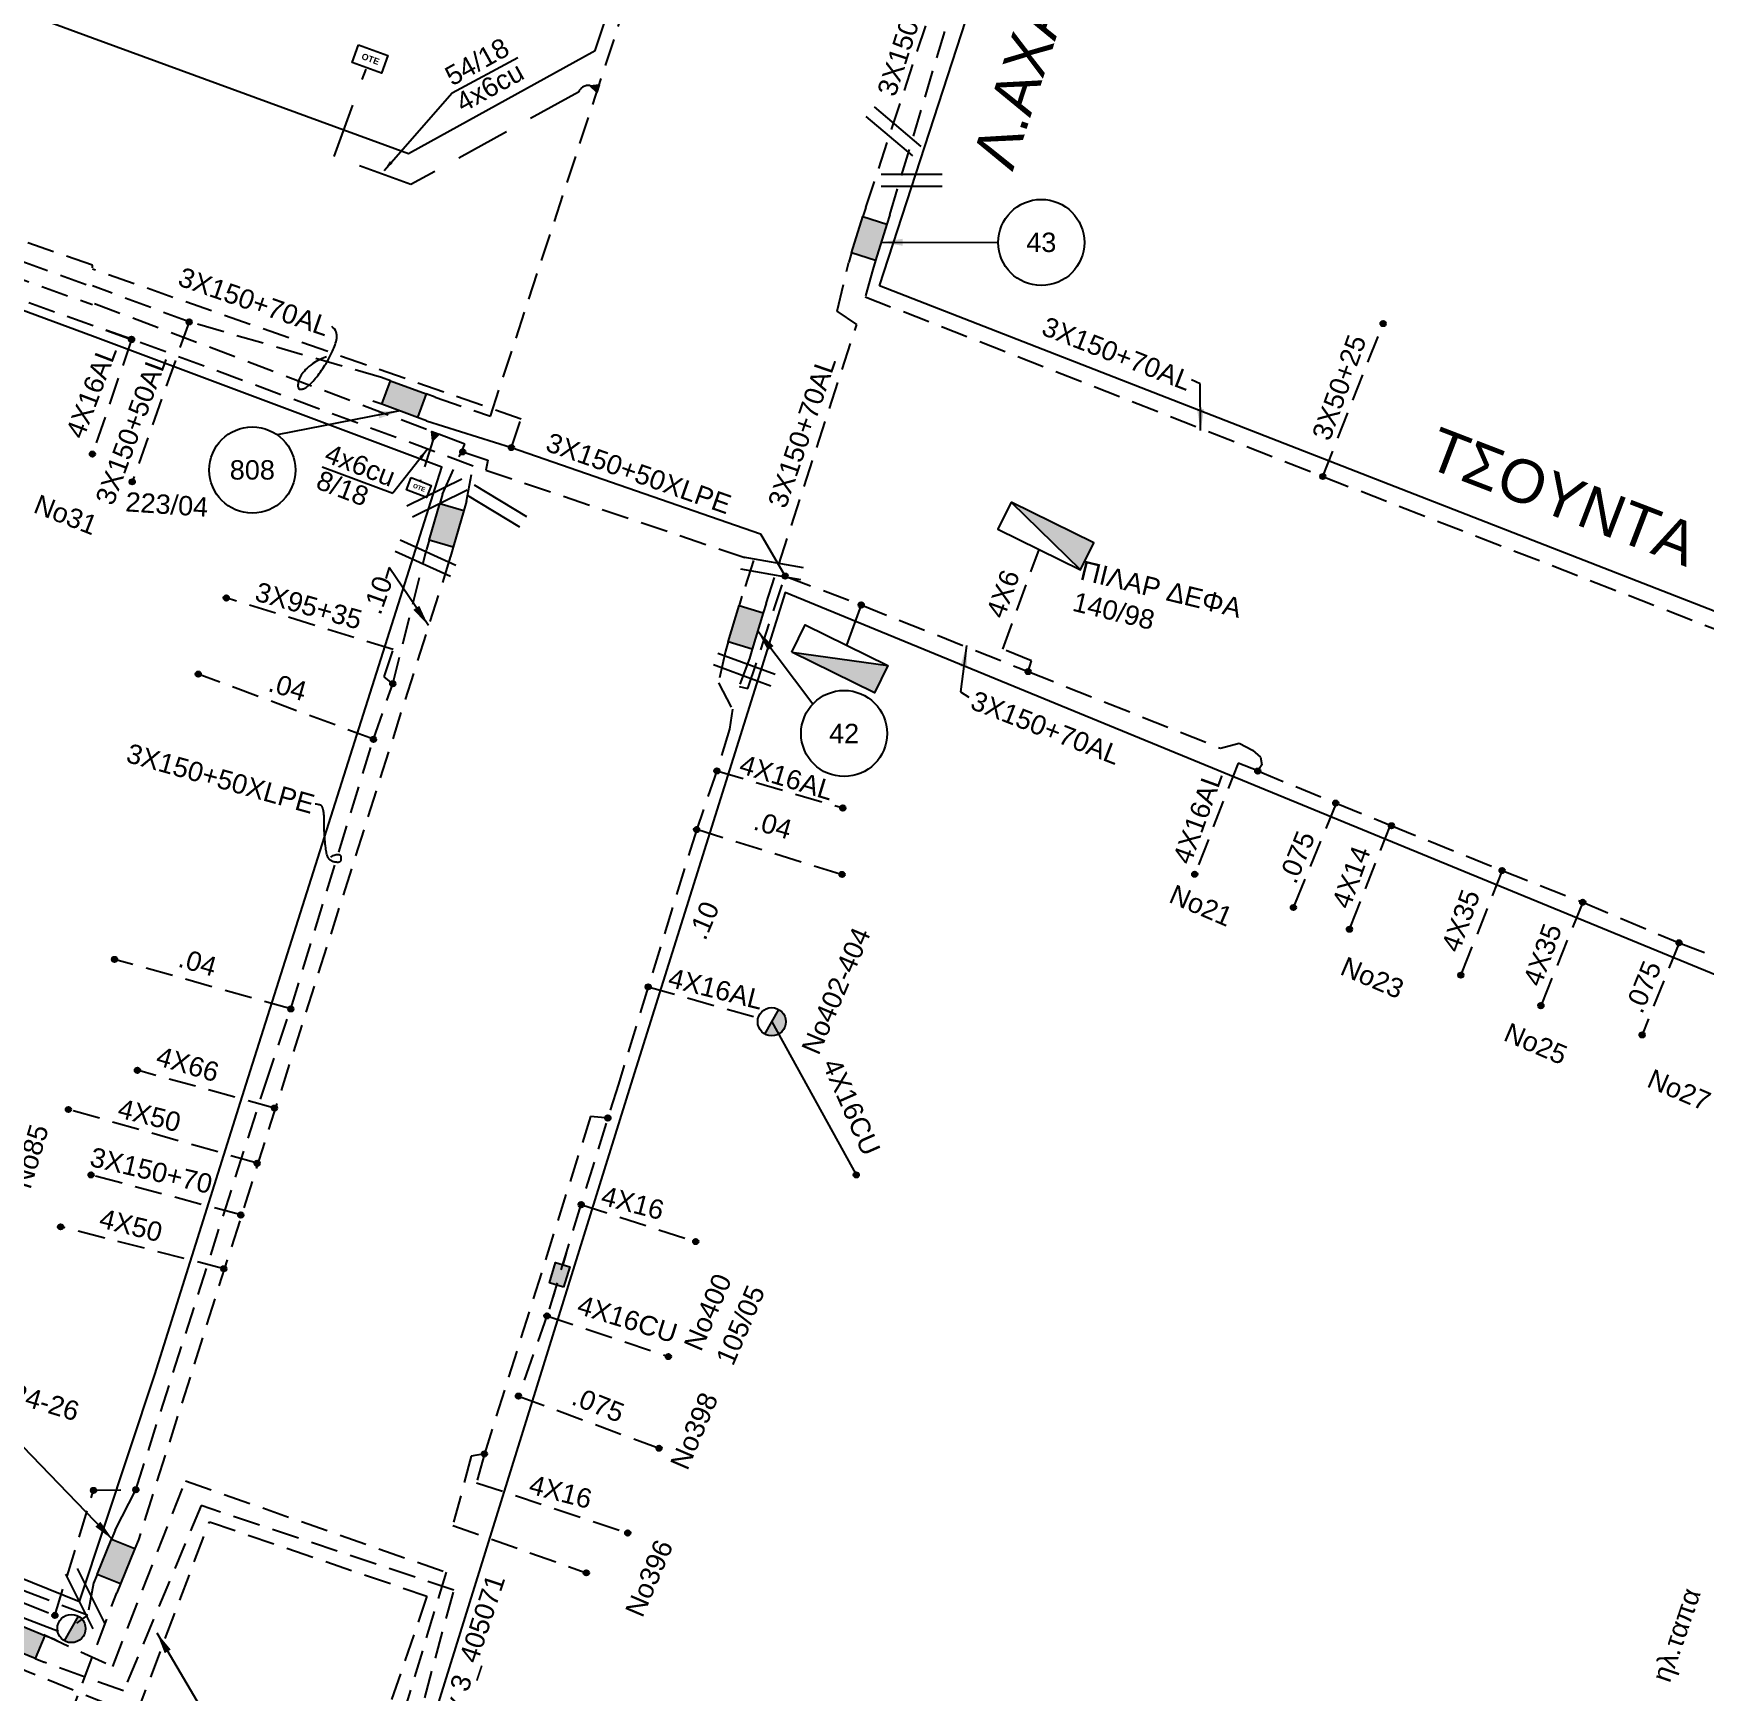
# Model space of a CAD drawing. Header units: millimetres. Extents: x 766 to 1726, y 225 to 629.
# Drawn here: x 1231.7 to 1309.4, y 396.1 to 473.1 of the extents above; entities that cross this region are included whole.
import ezdxf

# ---------------------------------------------------------------- set-up
doc = ezdxf.new("R2010")
doc.units = ezdxf.units.MM
doc.linetypes.add('DASHED', pattern=[19.05, 12.7, -6.35])
for name, color, linetype in [('Link Box 2 Διευθύνσεων', 7, 'Continuous'), ('Link Box 4 Διευθύνσεων', 7, 'Continuous'), ('Pillar OTE', 7, 'Continuous'), ('Άγνωστα', 7, 'Continuous'), ('Γυμνά εναέρια ΧΤ (3Φ)   4x16CU', 7, 'Continuous'), ('Γυμνά εναέρια ΧΤ (3Φ)   4x35AL', 7, 'Continuous'), ('Γυμνά εναέρια ΧΤ και ΦΟΠ (3Φ)   4x50+16AL', 7, 'Continuous'), ('Εναέρια παροχή ΧΤ 4x16', 7, 'SYN_LINE'), ('Επιγραφές - Σχήματα', 7, 'Continuous'), ('Καλώδια ΧΤ   3x150+50AL', 7, 'DASHED'), ('Καλώδια ΧΤ   3x150+70AL', 7, 'DASHED'), ('Καλώδια ΧΤ   3x150AL+50XLPE', 7, 'DASHED'), ('Καλώδια ΧΤ   3x95+35 CU', 7, 'DASHED'), ('Καλώδια ΧΤ   4x16AL', 7, 'DASHED'), ('Στύλος ΦΜ', 7, 'Continuous'), ('Στύλος ΦΜ @ 1', 7, 'Continuous'), ('Συνδέσεις', 7, 'Continuous'), ('Τομή', 7, 'Continuous'), ('Υποσταθμοί', 7, 'Continuous'), ('Υπόβαθρο ΔΕΗ', 7, 'Continuous'), ('Υπόγεια Καλώδια Δικτύου ΧΤ   .04', 7, 'DASHED'), ('Υπόγεια Καλώδια Δικτύου ΧΤ   .10', 7, 'DASHED'), ('Υπόγεια Καλώδια Δικτύου ΧΤ   .15', 7, 'DASHED'), ('Υπόγεια καλώδια Δικτύου ΧΤ και Παρ. ΧΤ - 3X150+70 AL', 7, 'DASHED'), ('Υπόγεια καλώδια Δικτύου ΧΤ και Παρ. ΧΤ 3X50AL +25CU  XLPE', 7, 'DASHED'), ('Υπόγεια καλώδια Παροχών ΧΤ   .075', 7, 'DASHED'), ('Υπόγεια καλώδια Παροχών ΧΤ   4x16AL', 7, 'DASHED'), ('Υπόγεια καλώδια Παροχών ΧΤ   4x16CU', 7, 'DASHED'), ('Υπόγεια καλώδια Παροχών ΧΤ   4x50AL', 7, 'DASHED'), ('Υπόγεια καλώδια Παροχών ΧΤ   4x6', 7, 'DASHED')]:
    doc.layers.add(name, color=color, linetype=linetype)
doc.styles.get("Standard").update_dxf_attribs({"font": 'arial.ttf'})
doc.linetypes.add('SYN_LINE', pattern='A,0.5,-0.0001,["/\\/\\/\\/",Standard,S=0.1,R=0,X=0,Y=-0.05],-0.25', length=0.7501)
doc.dimstyles.new('ISO-25', dxfattribs={"dimtxt": 2.5, "dimasz": 2.5, "dimexe": 1.25, "dimexo": 0.625, "dimtad": 1, "dimtxsty": 'Standard', "dimcen": 2.5, "dimadec": 0, "dimazin": 0, "dimtfac": 1, "dimtmove": 0, "dimatfit": 3, "dimfxl": 1, "dimarcsym": 0})

# ---------------------------------------------------------------- blocks, each defined once
blk = doc.blocks.new('_ΣΥΝΔΕΣΗ')
at = {"layer": 'Συνδέσεις', "linetype": 'SYN_LINE', "ltscale": 40}
blk.add_hatch(color=256, dxfattribs=at).paths.add_polyline_path([(0.5, -0.01, 1), (-0.5, -0.01, 1)])
at = {"layer": 'Συνδέσεις'}
blk.add_circle((0, -0.01), 0.5, dxfattribs=at)
blk = doc.blocks.new('LINK BOX 4 ΑΝΑΧΩΡΗΣΕΩΝ')
at = {"layer": 'Link Box 4 Διευθύνσεων', "ltscale": 40}
blk.add_hatch(color=256, dxfattribs=at).paths.add_polyline_path([(-3.54, 0), (-3.54, -4.67), (3.54, -4.67), (3.54, 0)])
for p, q in [((-3.54, 0), (-5.33, 0)), ((5.33, 0), (3.54, 0)), ((-3.54, -4.67), (-5.33, -4.67)), ((5.33, -4.67), (3.54, -4.67))]:
    blk.add_line(p, q, dxfattribs=at)
blk.add_lwpolyline([(-3.54, -4.67), (-3.54, 0), (3.54, 0), (3.54, -4.67)], close=True, dxfattribs=at)
blk = doc.blocks.new('ΥΠΑΡΧΩΝ ΤΣΙΜΕΝΤΕΝΙΟΣ ΣΤΥΛΟΣ')
at = {"layer": 'Στύλος ΦΜ'}
blk.add_hatch(color=256, dxfattribs=at).paths.add_polyline_path([(-1.29, -2.28, 0.574793), (2.62, 0, 0.268822), (1.3, 2.27)])
blk.add_line((-1.29, -2.28), (1.3, 2.27), dxfattribs=at)
blk.add_circle((0, 0), 2.62, dxfattribs=at)
at = {"layer": 'Στύλος ΦΜ', "flags": 4}
for tag, p in [('ΑΡΙΘΜΟΣ', (-4.68, 8.05)), ('ΤΥΠΟΣ', (-4.91, 3.03))]:
    blk.add_attdef(tag, p, '', height=4, dxfattribs=at)
blk = doc.blocks.new('ΤΟΜΗ')
at = {"layer": 'Τομή', "ltscale": 40}
for p, q in [((-5.68, 0), (5.68, 0)), ((5.68, -2.33), (-5.68, -2.33))]:
    blk.add_line(p, q, dxfattribs=at)
blk = doc.blocks.new('υποσταθμος σε κλειστο χωρο')
at = {"layer": 'Υποσταθμοί', "ltscale": 40}
blk.add_hatch(color=256, dxfattribs=at).paths.add_polyline_path([(-9.52, -3.13), (9.52, -3.13), (9.52, 3.13)])
blk.add_lwpolyline([(-9.52, -3.13), (-9.52, 3.13), (9.52, 3.13), (9.52, -3.13)], close=True, dxfattribs=at)
blk.add_lwpolyline([(-9.52, -3.13), (9.52, 3.13)], dxfattribs=at)
blk = doc.blocks.new('ΥΠΑΡΧΩΝ ΥΠΟΣΤΑΘΜΟΣ ΣΕ ΚΛΕΙΣΤΟ ΧΩΡΟ')
at = {"layer": 'Υποσταθμοί'}
blk.add_blockref('υποσταθμος σε κλειστο χωρο', (0, 0), dxfattribs=at)
at = {"layer": 'Υποσταθμοί', "linetype": 'SYN_LINE', "ltscale": 40, "flags": 1}
for tag, p in [('ΜΕΤΑΣΧΗΜΑΤΙΣΜΟΣ', (10.66, 2.24)), ('ΙΣΧΥΣ', (10.64, -0.87)), ('ΑΡΙΘΜΟΣ', (10.77, -3.89))]:
    blk.add_attdef(tag, p, '', height=2, dxfattribs=at)
blk = doc.blocks.new('LINK BOX 4 ΑΝΑΧΩΡΗΣΕΩΝ_')
at = {"layer": 'Link Box 4 Διευθύνσεων', "ltscale": 40}
blk.add_hatch(color=256, dxfattribs=at).paths.add_polyline_path([(-3.54, 0), (-3.54, -4.67), (3.54, -4.67), (3.54, 0)])
for p, q in [((-3.54, 0), (-5.33, 0)), ((5.33, 0), (3.54, 0)), ((-3.54, -4.67), (-5.33, -4.67)), ((5.33, -4.67), (3.54, -4.67))]:
    blk.add_line(p, q, dxfattribs=at)
blk.add_lwpolyline([(-3.54, -4.67), (-3.54, 0), (3.54, 0), (3.54, -4.67)], close=True, dxfattribs=at)
blk = doc.blocks.new('LINK BOX 2 ΑΝΑΧΩΡΗΣΕΩΝ')
at = {"layer": 'Link Box 2 Διευθύνσεων', "ltscale": 40}
blk.add_hatch(color=256, dxfattribs=at).paths.add_polyline_path([(-2.02, 1.29), (-2.02, -1.45), (1.89, -1.45), (1.89, 1.29)])
for p, q in [((-2.02, -0.08), (-4.26, -0.08)), ((4.12, -0.08), (1.89, -0.08))]:
    blk.add_line(p, q, dxfattribs=at)
blk.add_lwpolyline([(-2.02, -1.45), (-2.02, 1.29), (1.89, 1.29), (1.89, -1.45)], close=True, dxfattribs=at)
blk = doc.blocks.new('PILLAR ΟΤΕ')
at = {"layer": 'Pillar OTE', "ltscale": 40}
blk.add_lwpolyline([(-3.31, 2.02), (3.39, 2.02), (3.39, -1.99), (-3.31, -1.99)], close=True, dxfattribs=at)
at = {"layer": 'Pillar OTE', "insert": (-1.81, 0.71), "char_height": 1.3575, "width": 109.961, "attachment_point": 1}
blk.add_mtext('{\\fArial|b1|i0|c161|p34;OTE}', dxfattribs=at)

msp = doc.modelspace()

# ---------------------------------------------------------------- hatches: boundary and pattern name
at = {"layer": 'Pillar OTE', "ltscale": 40}
h = msp.add_hatch(color=256, dxfattribs=at)
h.dxf.hatch_style = 1
h.paths.add_polyline_path([(1258.011, 470.742), (1257.594, 470.7), (1257.897, 470.404)])
h = msp.add_hatch(color=256, dxfattribs=at)
h.dxf.hatch_style = 1
h.paths.add_polyline_path([(1250.233, 454.628), (1250.27, 454.211), (1250.569, 454.51)])

# ---------------------------------------------------------------- linework, layer by layer
for points in [[(1257.897, 470.404), (1257.594, 470.7), (1258.011, 470.742), (1257.897, 470.404)], [(1250.569, 454.51), (1250.27, 454.211), (1250.233, 454.628), (1250.569, 454.51)]]:
    msp.add_lwpolyline(points, dxfattribs=at)
at = {"layer": 'Άγνωστα', "color": 5, "linetype": 'DASHED', "ltscale": 0.1}
msp.add_lwpolyline([(1251.663, 453.69), (1252.839, 453.299), (1252.736, 452.842), (1265.183, 448.643), (1264.641, 446.979)], dxfattribs=at)
at = {"layer": 'Άγνωστα'}
msp.add_lwpolyline([(1270.183, 446.578), (1269.499, 444.703)], dxfattribs=at)
at = {"layer": 'Άγνωστα', "color": 2, "linetype": 'DASHED', "ltscale": 0.1}
msp.add_lwpolyline([(1294.761, 436.349), (1292.873, 431.516)], dxfattribs=at)
at = {"layer": 'Άγνωστα', "color": 27, "linetype": 'DASHED', "ltscale": 0.1}
msp.add_lwpolyline([(1242.918, 423.206), (1236.545, 424.96)], dxfattribs=at)
at = {"layer": 'Άγνωστα', "color": 85}
msp.add_lwpolyline([(1235.512, 403.592), (1236.475, 405.475)], dxfattribs=at)
at = {"layer": 'Γυμνά εναέρια ΧΤ (3Φ)   4x16CU', "color": 5, "linetype": 'DASHED', "ltscale": 0.1}
msp.add_lwpolyline([(1255.58, 413.549), (1261.224, 411.661)], dxfattribs=at)
at = {"layer": 'Γυμνά εναέρια ΧΤ (3Φ)   4x35AL', "color": 2, "linetype": 'DASHED', "ltscale": 0.1}
for points in [[(1299.966, 434.241), (1298.05, 429.381)], [(1303.713, 432.766), (1301.77, 427.964)]]:
    msp.add_lwpolyline(points, dxfattribs=at)
at = {"layer": 'Γυμνά εναέρια ΧΤ και ΦΟΠ (3Φ)   4x50+16AL', "color": 173, "ltscale": 140}
msp.add_lwpolyline([(1180.567, 421.359), (1193.335, 415.605), (1212.464, 406.73), (1232.872, 398.899)], dxfattribs=at)
at = {"layer": 'Επιγραφές - Σχήματα'}
for points in [[(1245.337, 458.107), (1245.14, 458.029), (1244.97, 457.951), (1244.825, 457.873), (1244.702, 457.797), (1244.598, 457.723), (1244.509, 457.65), (1244.432, 457.578), (1244.365, 457.508), (1244.305, 457.441), (1244.251, 457.375), (1244.203, 457.311), (1244.161, 457.249), (1244.125, 457.188), (1244.093, 457.129), (1244.067, 457.072), (1244.046, 457.015), (1244.029, 456.96), (1244.017, 456.907), (1244.01, 456.856), (1244.006, 456.808), (1244.006, 456.764), (1244.009, 456.725), (1244.016, 456.69), (1244.026, 456.661), (1244.039, 456.637), (1244.055, 456.62), (1244.073, 456.608), (1244.093, 456.6), (1244.116, 456.596), (1244.141, 456.596), (1244.168, 456.598), (1244.197, 456.603), (1244.227, 456.61), (1244.259, 456.62), (1244.294, 456.633), (1244.33, 456.649), (1244.369, 456.67), (1244.41, 456.696), (1244.453, 456.727), (1244.5, 456.765), (1244.549, 456.809), (1244.6, 456.859), (1244.654, 456.915), (1244.709, 456.976), (1244.766, 457.042), (1244.823, 457.11), (1244.881, 457.182), (1244.939, 457.255), (1244.997, 457.331), (1245.054, 457.407), (1245.109, 457.484), (1245.163, 457.56), (1245.215, 457.636), (1245.264, 457.711), (1245.311, 457.783), (1245.353, 457.854), (1245.393, 457.922), (1245.429, 457.988), (1245.462, 458.052), (1245.493, 458.115), (1245.523, 458.178), (1245.553, 458.242), (1245.582, 458.306), (1245.612, 458.373), (1245.643, 458.441), (1245.674, 458.512), (1245.704, 458.585), (1245.732, 458.659), (1245.758, 458.734), (1245.78, 458.81), (1245.797, 458.887), (1245.809, 458.964), (1245.814, 459.04), (1245.811, 459.116), (1245.8, 459.191), (1245.779, 459.263), (1245.747, 459.332), (1245.704, 459.397), (1245.648, 459.457), (1245.578, 459.513)], [(1245.535, 434.865), (1245.59, 434.905), (1245.644, 434.936), (1245.695, 434.959), (1245.744, 434.975), (1245.789, 434.984), (1245.831, 434.989), (1245.868, 434.988), (1245.899, 434.985), (1245.925, 434.978), (1245.946, 434.97), (1245.962, 434.959), (1245.975, 434.947), (1245.984, 434.933), (1245.99, 434.919), (1245.995, 434.904), (1245.998, 434.888), (1246, 434.872), (1246.002, 434.856), (1246.003, 434.84), (1246.004, 434.824), (1246.004, 434.808), (1246.003, 434.791), (1246.002, 434.774), (1246.001, 434.758), (1245.999, 434.741), (1245.996, 434.724), (1245.993, 434.708), (1245.989, 434.692), (1245.983, 434.677), (1245.976, 434.664), (1245.968, 434.652), (1245.957, 434.642), (1245.945, 434.634), (1245.93, 434.627), (1245.914, 434.623), (1245.895, 434.62), (1245.875, 434.618), (1245.853, 434.618), (1245.828, 434.619), (1245.802, 434.621), (1245.774, 434.625), (1245.744, 434.629), (1245.714, 434.635), (1245.682, 434.642), (1245.651, 434.651), (1245.62, 434.662), (1245.589, 434.674), (1245.56, 434.69), (1245.532, 434.707), (1245.505, 434.727), (1245.48, 434.75), (1245.457, 434.775), (1245.435, 434.804), (1245.415, 434.835), (1245.396, 434.869), (1245.38, 434.906), (1245.365, 434.946), (1245.351, 434.99), (1245.339, 435.039), (1245.328, 435.094), (1245.318, 435.154), (1245.308, 435.221), (1245.298, 435.296), (1245.288, 435.379), (1245.279, 435.471), (1245.269, 435.57), (1245.259, 435.674), (1245.25, 435.781), (1245.242, 435.89), (1245.235, 435.997), (1245.229, 436.102), (1245.225, 436.203), (1245.222, 436.297), (1245.221, 436.385), (1245.221, 436.467), (1245.222, 436.543), (1245.222, 436.614), (1245.223, 436.679), (1245.222, 436.74), (1245.22, 436.797), (1245.217, 436.849), (1245.212, 436.898), (1245.205, 436.942), (1245.198, 436.983), (1245.191, 437.021), (1245.182, 437.055), (1245.174, 437.086), (1245.167, 437.113), (1245.159, 437.138), (1245.152, 437.16), (1245.145, 437.179), (1245.137, 437.197), (1245.129, 437.212), (1245.12, 437.226), (1245.11, 437.239), (1245.098, 437.25), (1245.085, 437.261), (1245.068, 437.271), (1245.046, 437.281), (1245.017, 437.29), (1244.98, 437.299), (1244.933, 437.309), (1244.875, 437.318), (1244.804, 437.328)]]:
    msp.add_lwpolyline(points, dxfattribs=at)
for centre in [(1278.553, 463.416), (1241.887, 452.845), (1269.39, 440.606)]:
    msp.add_circle(centre, 2, dxfattribs=at)
at = {"layer": 'Καλώδια ΧΤ   3x150+50AL', "color": 6, "ltscale": 0.1}
msp.add_lwpolyline([(1238.951, 459.727), (1236.305, 452.299)], dxfattribs=at)
at = {"layer": 'Καλώδια ΧΤ   3x150+50AL', "color": 85, "ltscale": 0.1}
msp.add_lwpolyline([(1172.929, 412.438), (1178.175, 410.308), (1182.423, 421.043), (1192.4, 416.756), (1192.907, 417.162), (1194.405, 416.68), (1194.587, 415.719), (1212.051, 408.509), (1213.533, 407.285), (1232.712, 399.636), (1234.508, 405.446), (1236.475, 405.475), (1242.492, 424.322), (1243.677, 427.813), (1247.516, 440.336), (1248.414, 442.919), (1249.981, 449.159)], dxfattribs=at)
at = {"layer": 'Καλώδια ΧΤ   3x150+70AL', "color": 5, "ltscale": 0.1}
for points in [[(1271.512, 464.699), (1277.211, 483.714), (1278.074, 484.541), (1280.788, 493.072), (1284.022, 503.019), (1284.28, 503.713), (1287.403, 513.614), (1288.796, 517.992), (1289.907, 521.371), (1290.201, 522.211), (1292.273, 528.898), (1295.217, 537.831), (1297.008, 543.304), (1311.703, 540.335), (1336.968, 535.091), (1350.273, 532.307), (1351.543, 538.85), (1352.363, 538.841), (1353.061, 539.083), (1353.722, 539.362), (1354.393, 539.297), (1358.931, 538.499), (1363.12, 537.72), (1363.874, 541.675)], [(1250.72, 451.719), (1251.767, 454.046), (1234.453, 460.607)]]:
    msp.add_lwpolyline(points, dxfattribs=at)
at = {"layer": 'Καλώδια ΧΤ   3x150+70AL', "color": 5, "linetype": 'DASHED', "ltscale": 0.1}
msp.add_lwpolyline([(1201.559, 484.686), (1197.285, 472.685), (1197.248, 471.694), (1196.729, 471.558), (1195.998, 469.86), (1195.186, 467.01), (1204.216, 463.594), (1204.216, 463.594), (1207, 470.382), (1234.453, 460.528)], dxfattribs=at)
at = {"layer": 'Καλώδια ΧΤ   3x150+70AL', "color": 6, "ltscale": 0.1}
for points in [[(1197.808, 470.738), (1197.052, 470.942), (1195.84, 467.313), (1203.187, 464.637), (1204.335, 468.043), (1205.118, 468.425), (1205.29, 468.959), (1205.137, 469.532), (1206.093, 471.594), (1234.453, 461.364)], [(1247.885, 457.147), (1238.951, 459.727), (1234.453, 461.4)]]:
    msp.add_lwpolyline(points, dxfattribs=at)
at = {"layer": 'Καλώδια ΧΤ   3x150+70AL', "color": 1, "ltscale": 0.1}
for points in [[(1265.759, 446.642), (1269.976, 459.612), (1269.061, 460.222), (1269.606, 462.502)], [(1270.72, 462.155), (1270.369, 460.898), (1291.637, 452.547), (1316.407, 442.916), (1324.985, 439.568), (1331.415, 437.112), (1336.214, 435.342), (1340.676, 433.518), (1351.734, 429.405), (1354.785, 432.306), (1351.136, 456.183), (1345.276, 455.311)], [(1221.805, 355.538), (1220.504, 355.723), (1220.878, 357.587), (1221.55, 360.024), (1225.858, 373.056), (1229.047, 382.704), (1232.061, 392.001), (1232.658, 392.921), (1235.584, 400.685)]]:
    msp.add_lwpolyline(points, dxfattribs=at)
at = {"layer": 'Καλώδια ΧΤ   3x150+70AL', "color": 2, "ltscale": 0.1}
for points in [[(1264.989, 444.091), (1264.504, 442.781), (1264.912, 442.69), (1266.646, 447.92), (1270.183, 446.578), (1277.941, 443.484), (1286.884, 439.923), (1287.749, 440.153), (1288.371, 439.834), (1288.736, 439.501), (1288.796, 439.152), (1288.614, 438.864)], [(1229.748, 398.468), (1229.09, 398.529), (1228.857, 398.08), (1236.491, 394.991), (1239.889, 403.984), (1250.003, 400.529), (1247.432, 393.016), (1267.65, 385.203), (1285.571, 378.09), (1286.687, 376.949), (1304.612, 370.221), (1295.797, 348.412), (1299.411, 347.005)]]:
    msp.add_lwpolyline(points, dxfattribs=at)
at = {"layer": 'Καλώδια ΧΤ   3x150+70AL', "color": 27, "ltscale": 0.1}
msp.add_lwpolyline([(1241.351, 418.239), (1234.392, 420.1)], dxfattribs=at)
at = {"layer": 'Καλώδια ΧΤ   3x150+70AL', "color": 30, "ltscale": 0.1}
msp.add_lwpolyline([(1302.994, 362.807), (1303.003, 362.829), (1306.016, 370.764), (1287.581, 377.815), (1286.73, 378.932), (1271.21, 385.116), (1256.052, 391.124), (1249.407, 393.973), (1251.253, 400.806), (1239.503, 404.741), (1235.905, 396.124), (1232.214, 397.459)], dxfattribs=at)
at = {"layer": 'Καλώδια ΧΤ   3x150AL+50XLPE', "color": 85, "linetype": 'DASHED', "ltscale": 0.1}
msp.add_lwpolyline([(1270.398, 465.046), (1276.761, 484.3), (1277.421, 484.771), (1285.958, 511.218), (1289.532, 522.211), (1295.487, 540.145)], dxfattribs=at)
at = {"layer": 'Καλώδια ΧΤ   3x150AL+50XLPE', "color": 2, "linetype": 'DASHED', "ltscale": 0.1}
for points in [[(1234.453, 462.245), (1234.453, 462.359), (1205.671, 472.354), (1204.529, 469.474), (1199.467, 471.328)], [(1253.928, 453.891), (1254.379, 455.207), (1234.453, 462.176)]]:
    msp.add_lwpolyline(points, dxfattribs=at)
at = {"layer": 'Καλώδια ΧΤ   3x150AL+50XLPE', "color": 2}
msp.add_lwpolyline([(1249.987, 455.136), (1253.928, 453.891), (1265.503, 449.883), (1266.648, 447.919)], dxfattribs=at)
at = {"layer": 'Καλώδια ΧΤ   3x150AL+50XLPE', "color": 173, "ltscale": 0.1}
for points in [[(1232.193, 398.748), (1235.398, 397.26), (1238.774, 405.887), (1250.893, 401.638), (1248.448, 393.57), (1286.347, 378.42), (1286.804, 377.582), (1305.224, 370.48), (1296.502, 348.74), (1299.639, 347.572)], [(1232.656, 398.54), (1232.868, 398.441)]]:
    msp.add_lwpolyline(points, dxfattribs=at)
at = {"layer": 'Καλώδια ΧΤ   3x95+35 CU', "color": 85, "linetype": 'DASHED', "ltscale": 0.1}
msp.add_lwpolyline([(1248.414, 442.919), (1248.007, 443.245), (1248.426, 444.5), (1240.676, 446.903)], dxfattribs=at)
at = {"layer": 'Καλώδια ΧΤ   4x16AL', "color": 5, "linetype": 'DASHED', "ltscale": 0.1}
for points in [[(1258.461, 422.73), (1257.607, 422.82), (1252.67, 407.141), (1252.302, 405.801), (1259.332, 403.467)], [(1257.157, 418.724), (1262.493, 417.003)]]:
    msp.add_lwpolyline(points, dxfattribs=at)
at = {"layer": 'Καλώδια ΧΤ   4x16AL', "color": 173, "linetype": 'DASHED', "ltscale": 0.1}
for points in [[(1234.228, 399.644), (1229.265, 401.538), (1227.574, 402.149), (1225.903, 402.861), (1224.253, 403.472), (1221.829, 404.449), (1220.508, 404.964), (1218.936, 405.65), (1216.078, 406.814), (1217.811, 411.014)], [(1234.504, 401.126), (1234.228, 399.644), (1233.708, 399.279)]]:
    msp.add_lwpolyline(points, dxfattribs=at)
at = {"layer": 'Υπόβαθρο ΔΕΗ'}
for points in [[(1236.714, 496.05), (1219.571, 502.959), (1212.533, 480.996), (1234.453, 472.922), (1249.149, 467.55), (1257.823, 472.335), (1274.406, 522.211), (1279.896, 538.621), (1281.895, 544.426), (1281.341, 545.056), (1270.93, 550.555), (1251.931, 560.751), (1243.337, 565.429)], [(1271.03, 461.396), (1282.428, 496.447), (1346.9, 478.653), (1354.306, 432.643), (1351.716, 429.965), (1271.03, 461.396)], [(1234.453, 459.064), (1206.965, 469.218), (1190.507, 424.211), (1188.563, 418.734), (1195.124, 416.057), (1212.732, 408.815), (1233.85, 400.287), (1237.349, 410.82), (1241.594, 424.322), (1250.696, 452.982), (1234.453, 459.067)], [(1245.135, 453.001), (1248.418, 451.771)], [(1259.482, 424.322), (1250.086, 394.168), (1287.728, 379.063), (1301.689, 373.839), (1313.776, 402.086), (1321.198, 399.071), (1315.086, 385.301), (1353.738, 371.011), (1353.798, 411.608), (1322.229, 424.322), (1266.655, 447.158), (1259.482, 424.322)]]:
    msp.add_lwpolyline(points, dxfattribs=at)
at = {"layer": 'Υπόγεια Καλώδια Δικτύου ΧΤ   .04', "color": 85, "ltscale": 0.1}
for points in [[(1247.516, 440.336), (1239.376, 443.366)], [(1243.677, 427.813), (1235.483, 430.113)]]:
    msp.add_lwpolyline(points, dxfattribs=at)
at = {"layer": 'Υπόγεια Καλώδια Δικτύου ΧΤ   .04', "color": 5, "ltscale": 0.1}
msp.add_lwpolyline([(1262.538, 436.156), (1269.295, 434.059)], dxfattribs=at)
at = {"layer": 'Υπόγεια Καλώδια Δικτύου ΧΤ   .10', "color": 27, "ltscale": 0.1}
for points in [[(1251.841, 451.395), (1252.149, 453.029), (1236.274, 458.918), (1234.453, 459.553)], [(1251.102, 448.836), (1236.592, 403.151)]]:
    msp.add_lwpolyline(points, dxfattribs=at)
at = {"layer": 'Υπόγεια Καλώδια Δικτύου ΧΤ   .10', "color": 5, "ltscale": 0.1}
msp.add_lwpolyline([(1263.872, 444.428), (1263.555, 442.958), (1264.196, 441.734), (1264.061, 440.806), (1263.479, 438.871), (1262.538, 436.156), (1260.284, 428.838), (1258.902, 424.322), (1257.157, 418.724), (1255.58, 413.549), (1254.255, 409.827), (1260.789, 407.404)], dxfattribs=at)
at = {"layer": 'Υπόγεια Καλώδια Δικτύου ΧΤ   .15', "color": 2, "ltscale": 0.1}
msp.add_lwpolyline([(1250.387, 456.232), (1252.952, 455.345), (1268.211, 501.819), (1274.955, 522.211), (1281.412, 541.592)], dxfattribs=at)
at = {"layer": 'Υπόγεια καλώδια Δικτύου ΧΤ και Παρ. ΧΤ - 3X150+70 AL', "color": 2, "ltscale": 0.1}
msp.add_lwpolyline([(1288.614, 438.864), (1292.25, 437.369), (1294.761, 436.349), (1299.966, 434.241), (1303.713, 432.766), (1308.19, 430.884), (1312.23, 429.342), (1324.67, 424.322), (1339.255, 418.166), (1340.136, 418.411), (1352.425, 413.307)], dxfattribs=at)
at = {"layer": 'Υπόγεια καλώδια Δικτύου ΧΤ και Παρ. ΧΤ 3X50AL +25CU  XLPE', "color": 1, "linetype": 'DASHED', "ltscale": 0.1}
msp.add_lwpolyline([(1291.637, 452.547), (1294.439, 459.649)], dxfattribs=at)
at = {"layer": 'Υπόγεια καλώδια Παροχών ΧΤ   .075', "color": 2, "ltscale": 0.1}
for points in [[(1292.25, 437.369), (1290.267, 432.525)], [(1308.19, 430.884), (1306.475, 426.607)]]:
    msp.add_lwpolyline(points, dxfattribs=at)
at = {"layer": 'Υπόγεια καλώδια Παροχών ΧΤ   .075', "color": 5, "ltscale": 0.1}
msp.add_lwpolyline([(1252.67, 407.141), (1252.064, 407.033), (1251.199, 403.813), (1257.408, 401.615)], dxfattribs=at)
at = {"layer": 'Υπόγεια καλώδια Παροχών ΧΤ   4x16AL', "color": 27, "ltscale": 0.1}
for points in [[(1227.913, 461.926), (1236.378, 458.871)], [(1236.275, 458.908), (1234.453, 453.589)]]:
    msp.add_lwpolyline(points, dxfattribs=at)
at = {"layer": 'Υπόγεια καλώδια Παροχών ΧΤ   4x16AL', "color": 5, "ltscale": 0.1}
for points in [[(1263.479, 438.871), (1269.329, 437.146)], [(1260.284, 428.838), (1265.398, 427.392)]]:
    msp.add_lwpolyline(points, dxfattribs=at)
at = {"layer": 'Υπόγεια καλώδια Παροχών ΧΤ   4x16AL', "color": 2, "ltscale": 0.1}
msp.add_lwpolyline([(1288.614, 438.864), (1287.704, 439.231), (1285.684, 434.067)], dxfattribs=at)
at = {"layer": 'Υπόγεια καλώδια Παροχών ΧΤ   4x16CU', "color": 5, "linetype": 'SYN_LINE', "ltscale": 10}
msp.add_lwpolyline([(1266.029, 427.213), (1270.008, 419.992)], dxfattribs=at)
at = {"layer": 'Υπόγεια καλώδια Παροχών ΧΤ   4x50AL', "color": 85, "ltscale": 0.1}
for points in [[(1242.109, 420.642), (1233.338, 423.14)], [(1240.563, 415.741), (1232.978, 417.69)]]:
    msp.add_lwpolyline(points, dxfattribs=at)
at = {"layer": 'Υπόγεια καλώδια Παροχών ΧΤ   4x6', "color": 2, "linetype": 'DASHED', "ltscale": 0.2}
msp.add_lwpolyline([(1257.594, 470.7, 0.358804), (1257.039, 470.397), (1249.26, 466.106), (1245.691, 467.41), (1247.175, 471.47)], format="xyb", dxfattribs=at)
at = {"layer": 'Υπόγεια καλώδια Παροχών ΧΤ   4x6', "color": 5, "linetype": 'DASHED', "ltscale": 0.1}
msp.add_lwpolyline([(1250.27, 454.211), (1249.686, 452.329)], dxfattribs=at)
at = {"layer": 'Υπόγεια καλώδια Παροχών ΧΤ   4x6', "color": 2, "ltscale": 0.1}
msp.add_lwpolyline([(1277.941, 443.484), (1278.104, 443.988), (1276.771, 444.528), (1278.452, 449.148)], dxfattribs=at)

# ---------------------------------------------------------------- block references
at = {"layer": 'Link Box 2 Διευθύνσεων', "xscale": 0.250000000000069, "yscale": 0.250000000000069, "zscale": 0.250000000000069, "rotation": 73.0955246781758}
msp.add_blockref('LINK BOX 2 ΑΝΑΧΩΡΗΣΕΩΝ', (1256.154, 415.479), dxfattribs=at)
at = {"layer": 'Link Box 4 Διευθύνσεων'}
for name, p, xscale, yscale, zscale, rotation in [('LINK BOX 4 ΑΝΑΧΩΡΗΣΕΩΝ', (1270.002, 463.774), 0.2500000000000063, 0.2500000000000063, 0.2500000000000063, 72.71095353417482), ('LINK BOX 4 ΑΝΑΧΩΡΗΣΕΩΝ', (1249.136, 456.69), 0.2499999999999915, 0.2499999999999915, 0.2499999999999915, 339.9294934880268), ('LINK BOX 4 ΑΝΑΧΩΡΗΣΕΩΝ', (1250.351, 450.439), 0.2499999999999916, 0.2499999999999916, 0.2499999999999916, 73.89476525392386), ('LINK BOX 4 ΑΝΑΧΩΡΗΣΕΩΝ', (1264.257, 445.704), 0.2500000000000103, 0.2500000000000103, 0.2500000000000103, 73.21531720764406), ('LINK BOX 4 ΑΝΑΧΩΡΗΣΕΩΝ_', (1235.008, 402.359), 0.2500000000000276, 0.2500000000000276, 0.2500000000000276, 67.75930673397153), ('LINK BOX 4 ΑΝΑΧΩΡΗΣΕΩΝ_', (1230.981, 397.964), 0.2500000000000276, 0.2500000000000276, 0.2500000000000276, 157.7593067339715)]:
    msp.add_blockref(name, p, dxfattribs=dict(at, xscale=xscale, yscale=yscale, zscale=zscale, rotation=rotation))
at = {"layer": 'Pillar OTE'}
for p, xscale, yscale, zscale, rotation in [((1247.348, 471.943), 0.2171211768876729, 0.2171211768876729, 0.2171211768876729, 340), ((1249.62, 452.031), 0.1502880598493212, 0.1502880598493212, 0.1502880598493212, 339)]:
    msp.add_blockref('PILLAR ΟΤΕ', p, dxfattribs=dict(at, xscale=xscale, yscale=yscale, zscale=zscale, rotation=rotation))
at = {"layer": 'Στύλος ΦΜ @ 1', "ltscale": 40, "xscale": 0.25, "yscale": 0.25, "zscale": 0.25}
for p in [(1266.027, 427.214), (1233.481, 399.026)]:
    msp.add_blockref('ΥΠΑΡΧΩΝ ΤΣΙΜΕΝΤΕΝΙΟΣ ΣΤΥΛΟΣ', p, dxfattribs=at)
at = {"layer": 'Συνδέσεις', "xscale": 0.25, "yscale": 0.25, "zscale": 0.25}
for p in [(1238.951, 459.727), (1294.439, 459.649), (1236.274, 458.918), (1236.275, 458.908), (1234.453, 453.589), (1251.663, 453.69), (1253.928, 453.891), (1236.305, 452.299), (1291.637, 452.547), (1266.648, 447.919), (1240.676, 446.903), (1270.183, 446.578), (1239.376, 443.366), (1277.941, 443.484), (1248.414, 442.919), (1247.516, 440.336), (1263.479, 438.871), (1288.614, 438.864), (1269.329, 437.146), (1292.236, 437.374), (1262.533, 436.142), (1294.825, 436.323), (1269.295, 434.059), (1285.684, 434.067), (1299.965, 434.242), (1290.267, 432.525), (1303.713, 432.766), (1292.873, 431.516), (1308.19, 430.884), (1235.483, 430.113), (1298.05, 429.381), (1260.284, 428.838), (1243.677, 427.813), (1301.77, 427.964), (1306.475, 426.607), (1236.545, 424.96), (1242.918, 423.206), (1233.338, 423.14), (1258.41, 422.745), (1234.392, 420.1), (1242.109, 420.642), (1269.953, 420.103), (1257.168, 418.72), (1241.351, 418.239), (1232.978, 417.69), (1262.493, 417.003), (1240.563, 415.741), (1255.58, 413.549), (1261.224, 411.661), (1254.255, 409.827), (1252.67, 407.141), (1260.789, 407.404), (1234.508, 405.446), (1236.475, 405.475), (1259.332, 403.467), (1257.408, 401.615), (1232.712, 399.636)]:
    msp.add_blockref('_ΣΥΝΔΕΣΗ', p, dxfattribs=at)
at = {"layer": 'Τομή'}
for p, xscale, yscale, zscale, rotation in [((1271.868, 468.8), 0.249999999999985, 0.249999999999985, 0.249999999999985, 319.7423341377066), ((1250.347, 451.804), 0.25, 0.25, 0.25, 26.29409825439051), ((1253.408, 451.422), 0.2499999999999859, 0.2499999999999859, 0.2499999999999859, 328.9746893581561), ((1250.051, 449.009), 0.2500000000000129, 0.2500000000000129, 0.2500000000000129, 335.5884300502166), ((1266.085, 448.566), 0.2500000000000003, 0.2500000000000003, 0.2500000000000003, 349.7295406785572), ((1264.858, 443.847), 0.2500000000000153, 0.2500000000000153, 0.2500000000000153, 339.6768379810577), ((1234.378, 400.544), 0.2500000000001034, 0.2500000000001034, 0.2500000000001034, 296.6407958106857)]:
    msp.add_blockref('ΤΟΜΗ', p, dxfattribs=dict(at, xscale=xscale, yscale=yscale, zscale=zscale, rotation=rotation))
at = {"layer": 'Τομή', "xscale": 0.25, "yscale": 0.25, "zscale": 0.25}
msp.add_blockref('ΤΟΜΗ', (1272.531, 466.593), dxfattribs=at)
at = {"layer": 'Υποσταθμοί'}
for p, xscale, yscale, zscale, rotation in [((1278.763, 449.779), -0.2249999999999297, 0.2250000000000503, 0.2249999999999091, 153.7859550498935), ((1269.188, 444.072), 0.2249999999999799, 0.2249999999999799, 0.2249999999999799, 333.7859550498674)]:
    msp.add_blockref('ΥΠΑΡΧΩΝ ΥΠΟΣΤΑΘΜΟΣ ΣΕ ΚΛΕΙΣΤΟ ΧΩΡΟ', p, dxfattribs=dict(at, xscale=xscale, yscale=yscale, zscale=zscale, rotation=rotation))

# ---------------------------------------------------------------- texts
at = {"layer": 'Άγνωστα', "color": 7, "insert": (1292.029, 432.703), "char_height": 0.9, "width": 84.18588, "attachment_point": 1, "rotation": 70.10934}
msp.add_mtext('4X14', dxfattribs=at)
at = {"layer": 'Άγνωστα', "color": 7}
note = msp.add_mtext_dynamic_manual_height_columns('ηλ.ταπα\\P', width=1.8, gutter_width=12.5, heights=[0.0453, 0], dxfattribs=dict(at, insert=(1302.244, 383.237), char_height=0.8978, attachment_point=1, rotation=70.97076))
for column, words in zip(note.columns.linked_columns, ['\\P']):
    column.text = words
at = {"layer": 'Γυμνά εναέρια ΧΤ (3Φ)   4x16CU', "color": 7, "insert": (1257.182, 414.532), "char_height": 0.9, "width": 84.18588, "attachment_point": 1, "rotation": 342.88909}
msp.add_mtext('4X16CU', dxfattribs=at)
at = {"layer": 'Γυμνά εναέρια ΧΤ (3Φ)   4x35AL', "color": 7, "char_height": 0.9, "width": 84.18588, "attachment_point": 1, "rotation": 70.10934}
for insert in [(1297.117, 430.682), (1300.918, 429.099)]:
    msp.add_mtext('4X35', dxfattribs=dict(at, insert=insert))
at = {"layer": 'Εναέρια παροχή ΧΤ 4x16', "color": 7, "insert": (1237.604, 426.087), "char_height": 0.9, "width": 84.18588, "attachment_point": 1, "rotation": 343.73212}
msp.add_mtext('4X66', dxfattribs=at)
at = {"layer": 'Επιγραφές - Σχήματα', "attachment_point": 1}
for s, insert, char_height, width, rotation in [('Λ.ΑΧΑΡΝΩΝ', (1275.313, 467.291), 2, 5.6016, 72), ('ΤΣΟΥΝΤΑ', (1297.066, 454.881), 2, 10.93473, 339), ('No31', (1231.985, 451.735), 0.9, 8.55915, 338.64195), ('223/04', (1236.029, 451.826), 0.9, 8.55915, 356.15748), ('ΠΙΛΑΡ ΔΕΦΑ\\P140/98', (1280.513, 448.65), 0.9, 9.85625, 346.35037)]:
    msp.add_mtext(s, dxfattribs=dict(at, insert=insert, char_height=char_height, width=width, rotation=rotation))
at = {"layer": 'Επιγραφές - Σχήματα', "color": 7, "char_height": 0.9, "width": 3.33434, "attachment_point": 5}
for s, insert in [('43', (1278.553, 463.416)), ('808', (1241.887, 452.845)), ('42', (1269.39, 440.606))]:
    msp.add_mtext(s, dxfattribs=dict(at, insert=insert))
at = {"layer": 'Επιγραφές - Σχήματα', "char_height": 0.9, "attachment_point": 1, "rotation": 339}
for s, insert in [('4x6cu', (1245.498, 454.091)), ('8/18', (1245.104, 452.856))]:
    msp.add_mtext_dynamic_manual_height_columns(s, width=1.8, gutter_width=12.5, heights=[0.118], dxfattribs=dict(at, insert=insert))
at = {"layer": 'Επιγραφές - Σχήματα', "color": 7, "char_height": 0.9}
for s, insert, width, attachment_point, rotation in [('No21', (1285.978, 432.608), 3.33434, 5, 336.86068), ('No23', (1293.936, 429.257), 3.33434, 5, 336.86068), ('No25', (1301.531, 426.189), 3.33434, 5, 336.86068), ('No27', (1308.194, 424.04), 3.33434, 5, 336.86068), ('Σχ 3_405071', (1250.484, 394.614), 84.18588, 1, 71.75225)]:
    msp.add_mtext(s, dxfattribs=dict(at, insert=insert, width=width, attachment_point=attachment_point, rotation=rotation))
at = {"layer": 'Επιγραφές - Σχήματα', "color": 7, "char_height": 0.9, "attachment_point": 5}
for s, insert, rotation in [('No402-404', (1269.015, 428.649), 66.88044), ('No85', (1231.578, 420.956), 73.29528), ('No400', (1263.054, 413.723), 66.88044), ('105/05', (1264.573, 413.122), 66.88044), ('No24-26', (1231.488, 409.767), 343.29528), ('No398', (1262.42, 408.205), 66.88044), ('No396', (1260.33, 401.363), 66.88044)]:
    msp.add_mtext(s, dxfattribs=dict(at, insert=insert, rotation=rotation))
at = {"layer": 'Καλώδια ΧΤ   3x150+50AL', "color": 7, "insert": (1234.569, 451.458), "char_height": 0.9, "width": 84.18588, "attachment_point": 1, "rotation": 69.77124}
msp.add_mtext('3X150+50AL', dxfattribs=at)
at = {"layer": 'Καλώδια ΧΤ   3x150+70AL', "color": 7, "char_height": 0.9, "attachment_point": 1, "rotation": 29}
for s, insert in [('54/18', (1250.733, 471.447)), ('4x6cu', (1251.233, 470.222))]:
    msp.add_mtext_dynamic_manual_height_columns(s, width=1.8, gutter_width=12.5, heights=[0.118], dxfattribs=dict(at, insert=insert))
at = {"layer": 'Καλώδια ΧΤ   3x150+70AL', "color": 7, "char_height": 0.9, "width": 84.18588, "attachment_point": 1}
for s, insert, rotation in [('3X150+70AL', (1238.663, 462.292), 340.86447), ('3X150+70AL', (1278.828, 459.996), 338.72726), ('3X150+70AL', (1265.821, 451.3), 71.17587), ('3X150+70AL', (1275.519, 442.617), 338.72726), ('3X150+70', (1234.486, 421.4), 346.85491)]:
    msp.add_mtext(s, dxfattribs=dict(at, insert=insert, rotation=rotation))
at = {"layer": 'Καλώδια ΧΤ   3x150AL+50XLPE', "color": 7, "char_height": 0.9, "width": 84.18588, "attachment_point": 1}
for insert, rotation in [((1270.906, 470.416), 72.013), ((1255.755, 454.607), 340.63681), ((1236.209, 440.163), 344.28945)]:
    msp.add_mtext('3X150+50XLPE', dxfattribs=dict(at, insert=insert, rotation=rotation))
at = {"layer": 'Καλώδια ΧΤ   3x95+35 CU', "color": 7, "insert": (1242.189, 447.663), "char_height": 0.9, "width": 84.18588, "attachment_point": 1, "rotation": 344.28945}
msp.add_mtext('3X95+35', dxfattribs=at)
at = {"layer": 'Καλώδια ΧΤ   4x16AL', "color": 7, "char_height": 0.9, "width": 84.18588, "attachment_point": 1, "rotation": 345.5025}
for insert in [(1258.257, 419.602), (1254.907, 406.184)]:
    msp.add_mtext('4X16', dxfattribs=dict(at, insert=insert))
at = {"layer": 'Υπόγεια Καλώδια Δικτύου ΧΤ   .04', "color": 7, "char_height": 0.9, "width": 84.18588, "attachment_point": 1, "rotation": 343.8702}
for insert in [(1242.817, 443.451), (1265.367, 437.026), (1238.633, 430.652)]:
    msp.add_mtext('.04', dxfattribs=dict(at, insert=insert))
at = {"layer": 'Υπόγεια Καλώδια Δικτύου ΧΤ   .10', "color": 7, "char_height": 0.9, "width": 84.18588, "attachment_point": 1}
for insert, rotation in [((1246.991, 446.362), 70.39059), ((1262.108, 431.289), 67.21854)]:
    msp.add_mtext('.10', dxfattribs=dict(at, insert=insert, rotation=rotation))
at = {"layer": 'Υπόγεια καλώδια Δικτύου ΧΤ και Παρ. ΧΤ 3X50AL +25CU  XLPE', "color": 7, "insert": (1291.107, 454.452), "char_height": 0.9, "width": 84.18588, "attachment_point": 1, "rotation": 70.10934}
msp.add_mtext('3X50+25', dxfattribs=at)
at = {"layer": 'Υπόγεια καλώδια Παροχών ΧΤ   .075', "color": 7, "char_height": 0.9, "width": 84.18588, "attachment_point": 1}
for insert, rotation in [((1289.544, 433.898), 67.91313), ((1305.639, 427.87), 67.91313), ((1256.985, 410.301), 338.71056)]:
    msp.add_mtext('.075', dxfattribs=dict(at, insert=insert, rotation=rotation))
at = {"layer": 'Υπόγεια καλώδια Παροχών ΧΤ   4x16AL', "color": 7, "char_height": 0.9, "width": 84.18588, "attachment_point": 1}
for insert, rotation in [((1233.188, 454.553), 69.26449), ((1264.713, 439.647), 343.0655), ((1284.637, 434.769), 70.10934), ((1261.37, 429.725), 345.95088)]:
    msp.add_mtext('4X16AL', dxfattribs=dict(at, insert=insert, rotation=rotation))
at = {"layer": 'Υπόγεια καλώδια Παροχών ΧΤ   4x16CU', "color": 7, "insert": (1269.18, 425.617), "char_height": 0.9, "width": 84.18588, "attachment_point": 1, "rotation": 293.96585}
msp.add_mtext('4X16CU', dxfattribs=at)
at = {"layer": 'Υπόγεια καλώδια Παροχών ΧΤ   4x50AL', "color": 7, "char_height": 0.9, "width": 84.18588, "attachment_point": 1, "rotation": 346.09878}
for insert in [(1235.789, 423.655), (1234.931, 418.548)]:
    msp.add_mtext('4X50', dxfattribs=dict(at, insert=insert))
at = {"layer": 'Υπόγεια καλώδια Παροχών ΧΤ   4x6', "color": 7, "insert": (1275.965, 446.193), "char_height": 0.9, "width": 84.18588, "attachment_point": 1, "rotation": 70.21058}
msp.add_mtext('4X6', dxfattribs=at)

# ---------------------------------------------------------------- leaders
at = {"layer": 'Επιγραφές - Σχήματα'}
for points, override in [([(1248.012, 466.766), (1251.17, 470.371), (1254.227, 472.007)], {"dimasz": 0.5, "dimgap": 0.625, "dimtad": 0}), ([(1271.116, 463.427), (1276.553, 463.416)], {"dimasz": 1, "dimgap": 0.625, "dimtad": 0}), ([(1285.958, 454.68), (1285.943, 456.852), (1285.529, 457.037)], {"dimasz": 1, "dimgap": 0.625, "dimtad": 0}), ([(1248.736, 455.593), (1243.044, 454.476)], {"dimasz": 1, "dimgap": 0.625, "dimtad": 0}), ([(1250.07, 445.618), (1248.246, 448.314), (1248.098, 447.811)], {"dimasz": 1, "dimgap": 0.625, "dimtad": 0}), ([(1265.374, 445.367), (1267.933, 441.976)], {"dimasz": 1, "dimgap": 0.625, "dimtad": 0}), ([(1275.077, 444.691), (1274.796, 442.538), (1275.181, 442.298)], {"dimasz": 1, "dimgap": 0.625, "dimtad": 0}), ([(1235.403, 403.153), (1225.16, 413.743)], {"dimasz": 1, "dimgap": 0.625, "dimtad": 0})]:
    msp.add_leader(points, dimstyle='ISO-25', override=override, dxfattribs=at)
at = {"layer": 'Επιγραφές - Σχήματα', "ltscale": 40}
for points, override in [([(1250.025, 453.817), (1248.418, 451.771)], {"dimasz": 0.5, "dimtad": 0}), ([(1237.447, 398.825), (1241.292, 392.313)], {"dimasz": 1, "dimtad": 0})]:
    msp.add_leader(points, dimstyle='ISO-25', override=override, dxfattribs=at)

doc.saveas('drawing.dxf')
